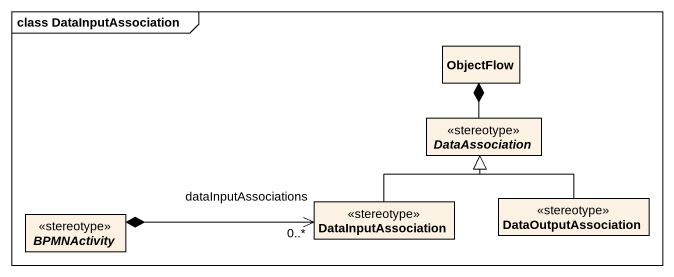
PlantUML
@startuml
mainframe class DataInputAssociation
hide circle
hide empty members
class ObjectFlow
abstract class DataAssociation <<stereotype>>
abstract class BPMNActivity <<stereotype>>
class DataInputAssociation <<stereotype>>
class DataOutputAssociation <<stereotype>>
DataAssociation -up-* ObjectFlow
BPMNActivity *-right-> "dataInputAssociations\n0..*" DataInputAssociation
DataInputAssociation -up-|> DataAssociation
DataOutputAssociation -up-|> DataAssociation
@enduml
